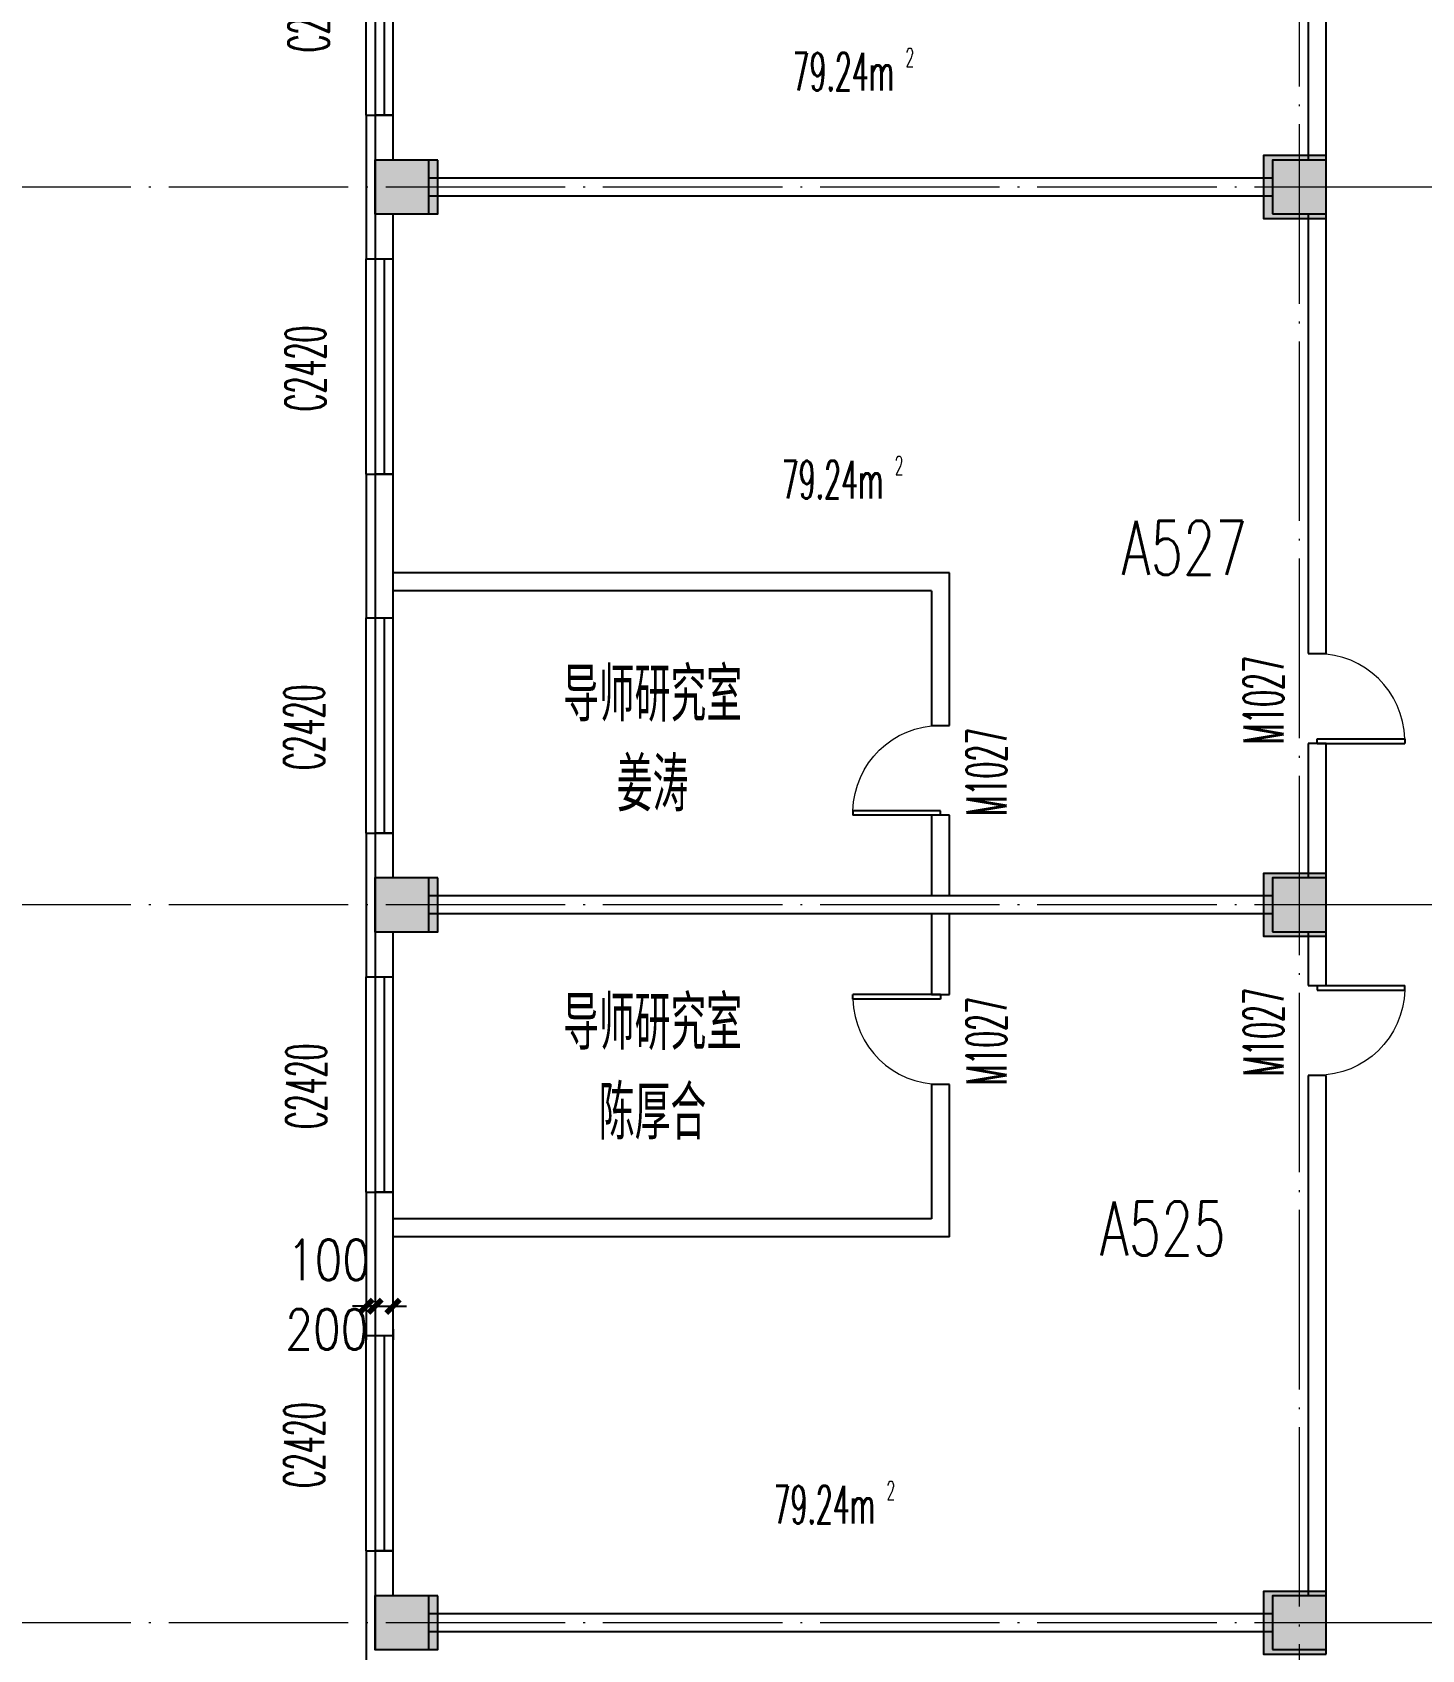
# Model space of a CAD drawing. Extents: x 1417642 to 3570900, y 124798 to 1191112.
# Drawn here: x 1439684 to 1455166, y 184533 to 202557 of the extents above; entities that cross this region are included whole.
import ezdxf

# ---------------------------------------------------------------- set-up
doc = ezdxf.new("R2010")
doc.units = 0
doc.header["$LTSCALE"] = 1000
doc.header["$MEASUREMENT"] = 0
doc.linetypes.add('DOTE', pattern=[2.42, 2, -0.2, 0.02, -0.2])
doc.layers.get('0').update_dxf_attribs({"linetype": 'CONTINUOUS'})
doc.layers.get('Defpoints').update_dxf_attribs({"linetype": 'CONTINUOUS'})
for name, color, linetype in [('colu', 2, 'CONTINUOUS'), ('COLUMN', 9, 'CONTINUOUS'), ('DOTE', 1, 'DOTE'), ('PUB_DIM', 3, 'CONTINUOUS'), ('PUB_HATCH', 8, 'CONTINUOUS'), ('PUB_TEXT', 40, 'CONTINUOUS'), ('SPACE', 7, 'CONTINUOUS'), ('SURFACE', 6, 'CONTINUOUS'), ('tiaozheng', 20, 'CONTINUOUS'), ('WALL', 4, 'CONTINUOUS'), ('WALL-MOVE', 6, 'CONTINUOUS'), ('WINDOW', 2, 'CONTINUOUS'), ('WINDOW_TEXT', 7, 'CONTINUOUS'), ('填充', 252, 'CONTINUOUS'), ('柱填充', 8, 'CONTINUOUS')]:
    doc.layers.add(name, color=color, linetype=linetype)
doc.styles.add('_TCH_SPACE', font='ROMANS', dxfattribs={"width": 0.7, "height": 5, "bigfont": 'Z'})
doc.styles.add('_TCH_WINDOW', font='ROMANS.shx', dxfattribs={"width": 0.7, "height": 400, "bigfont": 'Z.shx'})
doc.styles.add('DIM_FONT', font='SIMPLEX.shx', dxfattribs={"width": 0.8})
doc.styles.add('Z', font='ROMANS', dxfattribs={"width": 0.7, "bigfont": 'Z'})
doc.dimstyles.new('DIMN150', dxfattribs={"dimscale": 1.5, "dimtxt": 300, "dimasz": 100, "dimexe": 250, "dimexo": 300, "dimgap": 150, "dimtad": 1, "dimdec": 0, "dimzin": 0, "dimdsep": 46, "dimtxsty": 'DIM_FONT', "dimblk": 'ARCHTICK', "dimcen": 0.09, "dimdle": 1.5, "dimclrt": 7, "dimazin": 2, "dimtfac": 1, "dimtdec": 0, "dimtix": 1, "dimtmove": 2, "dimatfit": 3, "dimldrblk": 'ARCHTICK', "dimfxl": 1, "dimtolj": 1, "dimtzin": 0, "dimarcsym": 0})

# ---------------------------------------------------------------- blocks, each defined once
blk = doc.blocks.new('896')
at = {"layer": '柱填充'}
h = blk.add_hatch(color=256, dxfattribs=at)
h.paths.add_polyline_path([(1580873, 568265), (1580873, 568965), (1580273, 568965), (1580273, 568265)])
h.paths.add_polyline_path([(1572873, 568265), (1572873, 568965), (1572273, 568965), (1572273, 568265)])
h.paths.add_polyline_path([(1564873, 568265), (1564873, 568965), (1564273, 568965), (1564273, 568265)])
h.paths.add_polyline_path([(1556873, 568265), (1556873, 568965), (1556273, 568965), (1556273, 568265)])
h.paths.add_polyline_path([(1546873, 568265), (1546873, 568965), (1546273, 568965), (1546273, 568265)])
h.paths.add_polyline_path([(1536873, 568265), (1536873, 568965), (1536273, 568965), (1536273, 568265)])
h.paths.add_polyline_path([(1533273, 568265), (1533273, 568965), (1532673, 568965), (1532673, 568265)])
h.paths.add_polyline_path([(1523273, 568365), (1523273, 568965), (1522673, 568965), (1522673, 568365)])
h.paths.add_polyline_path([(1590123, 558965), (1589423, 558965), (1589423, 558365), (1590123, 558365)])
h.paths.add_polyline_path([(1580923, 558365), (1580923, 559065), (1580223, 559065), (1580223, 558365)])
h.paths.add_polyline_path([(1572923, 558365), (1572923, 559065), (1572223, 559065), (1572223, 558365)])
h.paths.add_polyline_path([(1564923, 558365), (1564923, 559065), (1564223, 559065), (1564223, 558365)])
h.paths.add_polyline_path([(1556923, 558365), (1556923, 559065), (1556223, 559065), (1556223, 558365)])
h.paths.add_polyline_path([(1546923, 558365), (1546923, 559065), (1546223, 559065), (1546223, 558365)])
h.paths.add_polyline_path([(1536873, 558365), (1536873, 558965), (1536273, 558965), (1536273, 558365)])
h.paths.add_polyline_path([(1533273, 558365), (1533273, 558965), (1532673, 558965), (1532673, 558365)])
h.paths.add_polyline_path([(1523372, 558965), (1522672, 558965), (1522672, 558365), (1523372, 558365)])
h.paths.add_polyline_path([(1590123, 554765), (1590123, 555365), (1589523, 555365), (1589523, 554765)])
h.paths.add_polyline_path([(1580873, 554765), (1580873, 555365), (1580273, 555365), (1580273, 554765)])
h.paths.add_polyline_path([(1572873, 554765), (1572873, 555365), (1572273, 555365), (1572273, 554765)])
h.paths.add_polyline_path([(1564873, 554765), (1564873, 555365), (1564273, 555365), (1564273, 554765)])
h.paths.add_polyline_path([(1556873, 554765), (1556873, 555365), (1556273, 555365), (1556273, 554765)])
h.paths.add_polyline_path([(1546873, 554765), (1546873, 555365), (1546273, 555365), (1546273, 554765)])
h.paths.add_polyline_path([(1536873, 554765), (1536873, 555365), (1536273, 555365), (1536273, 554765)])
h.paths.add_polyline_path([(1533273, 554765), (1533273, 555365), (1532673, 555365), (1532673, 554765)])
h.paths.add_polyline_path([(1523372, 555365), (1522672, 555365), (1522672, 554765), (1523372, 554765)])
h.paths.add_polyline_path([(1590123, 546765), (1590123, 547365), (1589523, 547365), (1589523, 546765)])
h.paths.add_polyline_path([(1580873, 546765), (1580873, 547365), (1580273, 547365), (1580273, 546765)])
h.paths.add_polyline_path([(1572873, 546765), (1572873, 547365), (1572273, 547365), (1572273, 546765)])
h.paths.add_polyline_path([(1564873, 546765), (1564873, 547365), (1564273, 547365), (1564273, 546765)])
h.paths.add_polyline_path([(1556873, 546765), (1556873, 547365), (1556273, 547365), (1556273, 546765)])
h.paths.add_polyline_path([(1546873, 546715), (1546873, 547415), (1546173, 547415), (1546173, 546715)])
h.paths.add_polyline_path([(1536973, 546715), (1536973, 547415), (1536273, 547415), (1536273, 546715)])
h.paths.add_polyline_path([(1533273, 546715), (1533273, 547415), (1532573, 547415), (1532573, 546715)])
h.paths.add_polyline_path([(1523372, 547365), (1522672, 547365), (1522672, 546765), (1523372, 546765)])
h.paths.add_polyline_path([(1546873, 539365), (1546173, 539365), (1546173, 538765), (1546873, 538765)])
h.paths.add_polyline_path([(1536973, 538715), (1536973, 539415), (1536273, 539415), (1536273, 538715)])
h.paths.add_polyline_path([(1533273, 538715), (1533273, 539415), (1532573, 539415), (1532573, 538715)])
h.paths.add_polyline_path([(1523372, 539365), (1522672, 539365), (1522672, 538765), (1523372, 538765)])
h.paths.add_polyline_path([(1546873, 531365), (1546173, 531365), (1546173, 530765), (1546873, 530765)])
h.paths.add_polyline_path([(1536973, 530715), (1536973, 531415), (1536273, 531415), (1536273, 530715)])
h.paths.add_polyline_path([(1533273, 530715), (1533273, 531415), (1532573, 531415), (1532573, 530715)])
h.paths.add_polyline_path([(1523372, 531365), (1522672, 531365), (1522672, 530765), (1523372, 530765)])
h.paths.add_polyline_path([(1546873, 523365), (1546173, 523365), (1546173, 522765), (1546873, 522765)])
h.paths.add_polyline_path([(1536973, 522715), (1536973, 523415), (1536273, 523415), (1536273, 522715)])
h.paths.add_polyline_path([(1533273, 522715), (1533273, 523415), (1532573, 523415), (1532573, 522715)])
h.paths.add_polyline_path([(1523372, 523365), (1522672, 523365), (1522672, 522765), (1523372, 522765)])
h.paths.add_polyline_path([(1546873, 515365), (1546173, 515365), (1546173, 514765), (1546873, 514765)])
h.paths.add_polyline_path([(1536973, 514715), (1536973, 515415), (1536273, 515415), (1536273, 514715)])
h.paths.add_polyline_path([(1533273, 514715), (1533273, 515415), (1532573, 515415), (1532573, 514715)])
h.paths.add_polyline_path([(1523372, 515365), (1522672, 515365), (1522672, 514765), (1523372, 514765)])
h.paths.add_polyline_path([(1546873, 507365), (1546173, 507365), (1546173, 506765), (1546873, 506765)])
h.paths.add_polyline_path([(1536973, 506715), (1536973, 507415), (1536273, 507415), (1536273, 506715)])
h.paths.add_polyline_path([(1533273, 506715), (1533273, 507415), (1532573, 507415), (1532573, 506715)])
h.paths.add_polyline_path([(1523372, 507365), (1522672, 507365), (1522672, 506765), (1523372, 506765)])
h.paths.add_polyline_path([(1546873, 499365), (1546173, 499365), (1546173, 498765), (1546873, 498765)])
h.paths.add_polyline_path([(1536973, 498715), (1536973, 499415), (1536273, 499415), (1536273, 498715)])
h.paths.add_polyline_path([(1533273, 498715), (1533273, 499415), (1532573, 499415), (1532573, 498715)])
h.paths.add_polyline_path([(1523372, 499365), (1522672, 499365), (1522672, 498765), (1523372, 498765)])
h.paths.add_polyline_path([(1546873, 490765), (1546873, 491365), (1546273, 491365), (1546273, 490765)])
h.paths.add_polyline_path([(1536873, 490765), (1536873, 491365), (1536273, 491365), (1536273, 490765)])
h.paths.add_polyline_path([(1533273, 490765), (1533273, 491365), (1532673, 491365), (1532673, 490765)])
h.paths.add_polyline_path([(1523273, 490765), (1523273, 491365), (1522673, 491365), (1522673, 490765)])
at = {"layer": 'colu'}
for points in [[(1523372, 531365), (1522672, 531365), (1522672, 530765), (1523372, 530765)], [(1533273, 530715), (1533273, 531415), (1532573, 531415), (1532573, 530715)], [(1523372, 523365), (1522672, 523365), (1522672, 522765), (1523372, 522765)], [(1533273, 522715), (1533273, 523415), (1532573, 523415), (1532573, 522715)], [(1523372, 515365), (1522672, 515365), (1522672, 514765), (1523372, 514765)], [(1533273, 514715), (1533273, 515415), (1532573, 515415), (1532573, 514715)]]:
    blk.add_lwpolyline(points, close=True, dxfattribs=at)
blk = doc.blocks.new('_ArchTick')
at = {"color": 0, "linetype": 'ByBlock', "const_width": 0.4}
blk.add_lwpolyline([(-0.5, -0.5), (0.5, 0.5)], dxfattribs=at)
blk = doc.blocks.new('*D59')
at = {"layer": 'Defpoints', "color": 0}
for p in [(1443503, 188555), (1443703, 188555), (1443703, 188360)]:
    blk.add_point(p, dxfattribs=at)
at = {"layer": 'PUB_DIM', "color": 0, "lineweight": -2}
for p, q in [((1443503, 188360), (1443353, 188360)), ((1443503, 188360), (1443703, 188360)), ((1443703, 188360), (1443853, 188360)), ((1443503, 188105), (1443503, 187985)), ((1443703, 188105), (1443703, 187985))]:
    blk.add_line(p, q, dxfattribs=at)
at = {"layer": 'PUB_DIM', "color": 0, "lineweight": -2, "xscale": 150, "yscale": 150, "zscale": 150}
blk.add_blockref('_ArchTick', (1443503, 188360), dxfattribs=at)
at = {"layer": 'PUB_DIM', "color": 0, "lineweight": -2, "xscale": 150, "yscale": 150, "zscale": 150, "rotation": 180}
blk.add_blockref('_ArchTick', (1443703, 188360), dxfattribs=at)
at = {"layer": 'PUB_DIM', "color": 7, "insert": (1442965, 188102), "char_height": 450, "attachment_point": 5, "style": 'DIM_FONT'}
blk.add_mtext('\\A1;200', dxfattribs=at)
blk = doc.blocks.new('*D60')
at = {"layer": 'Defpoints', "color": 0}
for p in [(1443403, 188555), (1443503, 188555), (1443503, 188360)]:
    blk.add_point(p, dxfattribs=at)
at = {"layer": 'PUB_DIM', "color": 0, "lineweight": -2}
for p, q in [((1443403, 188360), (1443253, 188360)), ((1443403, 188360), (1443503, 188360)), ((1443503, 188360), (1443653, 188360)), ((1443403, 188105), (1443403, 187985)), ((1443503, 188105), (1443503, 187985))]:
    blk.add_line(p, q, dxfattribs=at)
at = {"layer": 'PUB_DIM', "color": 0, "lineweight": -2, "xscale": 150, "yscale": 150, "zscale": 150}
blk.add_blockref('_ArchTick', (1443403, 188360), dxfattribs=at)
at = {"layer": 'PUB_DIM', "color": 0, "lineweight": -2, "xscale": 150, "yscale": 150, "zscale": 150, "rotation": 180}
blk.add_blockref('_ArchTick', (1443503, 188360), dxfattribs=at)
at = {"layer": 'PUB_DIM', "color": 7, "insert": (1442985, 188877), "char_height": 450, "attachment_point": 5, "style": 'DIM_FONT'}
blk.add_mtext('\\A1;100', dxfattribs=at)
blk = doc.blocks.new('_FZH')
blk.add_lwpolyline([(-0.5, -0.5), (0.5, -0.5), (0.5, 0.5), (-0.5, 0.5)], close=True)
at = {"layer": 'PUB_HATCH'}
blk.add_solid([(-0.5, -0.5), (0.5, -0.5), (-0.5, 0.5), (0.5, 0.5)], dxfattribs=at)
blk = doc.blocks.new('$TCHSYS$WIN2D')
for p, q in [((-0.5, 0.5), (0.5, 0.5)), ((-0.5, 0.5), (-0.5, -0.5)), ((0.5, 0.5), (0.5, -0.5)), ((0.5, 0.1667), (-0.5, 0.1667)), ((0.5, -0.1667), (-0.5, -0.1667)), ((-0.5, -0.5), (0.5, -0.5))]:
    blk.add_line(p, q)
blk = doc.blocks.new('$DorLib2D$00000001')
for p, q in [((0.45, 0.975), (0.5, 0.975)), ((0.45, 0), (0.45, 0.975)), ((0.5, 0), (0.5, 0.975)), ((0.5, 0), (0.45, 0))]:
    blk.add_line(p, q)
at = {"lineweight": 13}
blk.add_arc((0.475, 0), 0.975, 91.4693, 180, dxfattribs=at)

msp = doc.modelspace()

# ---------------------------------------------------------------- linework, layer by layer
at = {"layer": 'DOTE', "lineweight": 0}
for points in [[(1453803.1, 242672.6), (1453803.1, 132632.2)], [(1467403.1, 200832.7), (1432076.7, 200832.7)], [(1467403.1, 192832.7), (1432076.7, 192832.7)], [(1467403.1, 184832.7), (1432076.7, 184832.7)]]:
    msp.add_lwpolyline(points, dxfattribs=at)
at = {"layer": 'SURFACE'}
for p, q in [((1443403.1, 201632.7), (1443503.1, 201632.7)), ((1443403.1, 201632.7), (1443403.1, 200832.7)), ((1443403.1, 201032.7), (1443403.1, 200032.7)), ((1443403.1, 200032.7), (1443503.1, 200032.7)), ((1443403.1, 197632.7), (1443503.1, 197632.7)), ((1443403.1, 197632.7), (1443403.1, 196432.7)), ((1443403.1, 196432.7), (1443403.1, 196032.7)), ((1443403.1, 196032.7), (1443503.1, 196032.7)), ((1443403.1, 193632.7), (1443503.1, 193632.7)), ((1443403.1, 193632.7), (1443403.1, 192832.7)), ((1443403.1, 192832.7), (1443403.1, 192032.7)), ((1443403.1, 192032.7), (1443503.1, 192032.7)), ((1443403.1, 189632.7), (1443503.1, 189632.7)), ((1443403.1, 189632.7), (1443403.1, 189232.7)), ((1443403.1, 189232.7), (1443403.1, 188032.7)), ((1443403.1, 188032.7), (1443503.1, 188032.7)), ((1443403.1, 185632.7), (1443503.1, 185632.7)), ((1443403.1, 185632.7), (1443403.1, 184832.7)), ((1443403.1, 184832.7), (1443403.1, 184032.7))]:
    msp.add_line(p, q, dxfattribs=at)
at = {"layer": 'WALL'}
for p, q in [((1453903.1, 206932.7), (1453903.1, 201132.7)), ((1454103.1, 201132.7), (1454103.1, 206932.7)), ((1443703.1, 201632.7), (1443503.1, 201632.7)), ((1443503.1, 201632.7), (1443503.1, 201132.7)), ((1443703.1, 201132.7), (1443703.1, 201632.7)), ((1453503.1, 200932.7), (1444103.1, 200932.7)), ((1453503.1, 200732.7), (1444103.1, 200732.7)), ((1443503.1, 200532.7), (1443503.1, 200032.7)), ((1443703.1, 200032.7), (1443703.1, 200532.7)), ((1453903.1, 200532.7), (1453903.1, 195632.7)), ((1454103.1, 195632.7), (1454103.1, 200532.7)), ((1443503.1, 200032.7), (1443703.1, 200032.7)), ((1443703.1, 197632.7), (1443503.1, 197632.7)), ((1443503.1, 197632.7), (1443503.1, 196432.7)), ((1443703.1, 196432.7), (1443703.1, 197632.7)), ((1443503.1, 196432.7), (1443503.1, 196032.7)), ((1443703.1, 196032.7), (1443703.1, 196432.7)), ((1443503.1, 196032.7), (1443703.1, 196032.7)), ((1453903.1, 195632.7), (1454103.1, 195632.7)), ((1454103.1, 194632.7), (1453903.1, 194632.7)), ((1453903.1, 194632.7), (1453903.1, 193132.7)), ((1454103.1, 193132.7), (1454103.1, 194632.7)), ((1443703.1, 193632.7), (1443503.1, 193632.7)), ((1443503.1, 193632.7), (1443503.1, 193132.7)), ((1443703.1, 193132.7), (1443703.1, 193632.7)), ((1449803.1, 192932.7), (1444103.1, 192932.7)), ((1453503.1, 192932.7), (1449803.1, 192932.7)), ((1449803.1, 192732.7), (1444103.1, 192732.7)), ((1453503.1, 192732.7), (1449803.1, 192732.7)), ((1443503.1, 192532.7), (1443503.1, 192032.7)), ((1443703.1, 192032.7), (1443703.1, 192532.7)), ((1453903.1, 192532.7), (1453903.1, 191932.7)), ((1454103.1, 191932.7), (1454103.1, 192532.7)), ((1443503.1, 192032.7), (1443703.1, 192032.7)), ((1453903.1, 191932.7), (1454103.1, 191932.7)), ((1454103.1, 190932.7), (1453903.1, 190932.7)), ((1453903.1, 190932.7), (1453903.1, 185132.7)), ((1454103.1, 185132.7), (1454103.1, 190932.7)), ((1443703.1, 189632.7), (1443503.1, 189632.7)), ((1443503.1, 189632.7), (1443503.1, 189232.7)), ((1443703.1, 189232.7), (1443703.1, 189632.7)), ((1443503.1, 189232.7), (1443503.1, 188032.7)), ((1443703.1, 188032.7), (1443703.1, 189232.7)), ((1443503.1, 188032.7), (1443703.1, 188032.7)), ((1443703.1, 185632.7), (1443503.1, 185632.7)), ((1443503.1, 185632.7), (1443503.1, 185132.7)), ((1443703.1, 185132.7), (1443703.1, 185632.7)), ((1453503.1, 184932.7), (1444103.1, 184932.7)), ((1453503.1, 184732.7), (1444103.1, 184732.7))]:
    msp.add_line(p, q, dxfattribs=at)
at = {"layer": 'WALL-MOVE'}
for p, q in [((1449903.1, 196532.7), (1443703.1, 196532.7)), ((1449903.1, 194832.7), (1449903.1, 196532.7)), ((1449703.1, 196332.7), (1443703.1, 196332.7)), ((1449703.1, 196332.7), (1449703.1, 194832.7)), ((1449703.1, 194832.7), (1449903.1, 194832.7)), ((1449903.1, 193832.7), (1449703.1, 193832.7)), ((1449703.1, 193832.7), (1449703.1, 192932.7)), ((1449903.1, 192932.7), (1449903.1, 193832.7)), ((1449703.1, 192732.7), (1449703.1, 191832.7)), ((1449903.1, 191832.7), (1449903.1, 192732.7)), ((1449703.1, 191832.7), (1449903.1, 191832.7)), ((1449903.1, 190832.7), (1449703.1, 190832.7)), ((1449703.1, 190832.7), (1449703.1, 189332.7)), ((1449903.1, 189132.7), (1449903.1, 190832.7)), ((1449703.1, 189332.7), (1443703.1, 189332.7)), ((1449903.1, 189132.7), (1443703.1, 189132.7))]:
    msp.add_line(p, q, dxfattribs=at)

# ---------------------------------------------------------------- block references
at = {"layer": 'COLUMN', "lineweight": 0, "xscale": 600, "yscale": 600, "zscale": 600}
for p in [(1443803.1, 200832.7), (1453803.1, 200832.7), (1443803.1, 192832.7), (1453803.1, 192832.7), (1443803.1, 184832.7), (1453803.1, 184832.7)]:
    msp.add_blockref('_FZH', p, dxfattribs=at)
at = {"layer": 'tiaozheng'}
msp.add_blockref('896', (-79169.7, -330232.4), dxfattribs=at)
at = {"layer": 'WINDOW', "color": 2}
ref = msp.add_blockref('$TCHSYS$WIN2D', (1443553.1, 202832.7), dxfattribs=dict(at, xscale=-2400, yscale=-300, zscale=-2400, rotation=270.0000000000031))
ref.add_attrib('A', 'C2420', (1442986.2, 202334), dxfattribs={"layer": 'WINDOW_TEXT', "color": 2, "height": 446.25, "rotation": 90, "style": '_TCH_WINDOW', "width": 0.494118})
ref = msp.add_blockref('$TCHSYS$WIN2D', (1443553.1, 198832.7), dxfattribs=dict(at, xscale=-2400, yscale=-300, zscale=-2400, rotation=270))
ref.add_attrib('A', 'C2420', (1442949.8, 198334), dxfattribs={"layer": 'WINDOW_TEXT', "color": 2, "height": 446.25, "rotation": 90, "style": '_TCH_WINDOW', "width": 0.494118})
ref = msp.add_blockref('$TCHSYS$WIN2D', (1443553.1, 194832.7), dxfattribs=dict(at, xscale=-2400, yscale=-300, zscale=-2400, rotation=270))
ref.add_attrib('A', 'C2420', (1442935.7, 194334), dxfattribs={"layer": 'WINDOW_TEXT', "color": 2, "height": 446.25, "rotation": 90, "style": '_TCH_WINDOW', "width": 0.494118})
at = {"layer": 'WINDOW', "lineweight": 0}
ref = msp.add_blockref('$DorLib2D$00000001', (1454003.1, 195132.7), dxfattribs=dict(at, xscale=-1000, yscale=-1000, zscale=-1000, rotation=90))
ref.add_attrib('A', 'M1027', (1453627.3, 194623.5), dxfattribs={"layer": 'WINDOW_TEXT', "lineweight": 0, "height": 446.25, "rotation": 90, "style": '_TCH_WINDOW', "width": 0.494118})
ref = msp.add_blockref('$DorLib2D$00000001', (1449803.1, 194332.7), dxfattribs=dict(at, xscale=-1000, yscale=1000, zscale=-1000, rotation=90))
ref.add_attrib('A', 'M1027', (1450538.7, 193823.5), dxfattribs={"layer": 'WINDOW_TEXT', "lineweight": 0, "height": 446.25, "rotation": 90, "style": '_TCH_WINDOW', "width": 0.494118})
at = {"layer": 'WINDOW', "color": 2}
ref = msp.add_blockref('$TCHSYS$WIN2D', (1443553.1, 190832.7), dxfattribs=dict(at, xscale=-2400, yscale=-300, zscale=-2400, rotation=270))
ref.add_attrib('A', 'C2420', (1442959.1, 190334), dxfattribs={"layer": 'WINDOW_TEXT', "color": 2, "height": 446.25, "rotation": 90, "style": '_TCH_WINDOW', "width": 0.494118})
at = {"layer": 'WINDOW', "lineweight": 0}
ref = msp.add_blockref('$DorLib2D$00000001', (1449803.1, 191332.7), dxfattribs=dict(at, xscale=-1000, yscale=-1000, zscale=-1000, rotation=270))
ref.add_attrib('A', 'M1027', (1450538.7, 190823.5), dxfattribs={"layer": 'WINDOW_TEXT', "lineweight": 0, "height": 446.25, "rotation": 90, "style": '_TCH_WINDOW', "width": 0.494118})
ref = msp.add_blockref('$DorLib2D$00000001', (1454003.1, 191432.7), dxfattribs=dict(at, xscale=1000, yscale=-1000, zscale=1000, rotation=90))
ref.add_attrib('A', 'M1027', (1453627.3, 190923.5), dxfattribs={"layer": 'WINDOW_TEXT', "lineweight": 0, "height": 446.25, "rotation": 90, "style": '_TCH_WINDOW', "width": 0.494118})
at = {"layer": 'WINDOW', "color": 2}
ref = msp.add_blockref('$TCHSYS$WIN2D', (1443553.1, 186832.7), dxfattribs=dict(at, xscale=-2400, yscale=-300, zscale=-2400, rotation=270))
ref.add_attrib('A', 'C2420', (1442936, 186334), dxfattribs={"layer": 'WINDOW_TEXT', "color": 2, "height": 446.25, "rotation": 90, "style": '_TCH_WINDOW', "width": 0.494118})

# ---------------------------------------------------------------- texts
at = {"layer": 'PUB_TEXT', "color": 1, "lineweight": 60, "style": 'Z', "width": 0.7}
for s, p in [('A527', (1451821.4, 196511.2)), ('A525', (1451578.7, 188926.7))]:
    msp.add_text(s, height=600, dxfattribs=at).set_placement(p)
at = {"layer": 'SPACE', "style": '_TCH_SPACE', "width": 0.525}
for s, height, p in [('79.24m', 420, (1448155.4, 201908.5)), ('2', 210, (1449415.4, 202171)), ('79.24m', 420, (1448035.5, 197361.6)), ('2', 210, (1449295.5, 197624.1)), ('2', 210, (1449203.6, 186200.7)), ('79.24m', 420, (1447943.6, 185938.2))]:
    msp.add_text(s, height=height, dxfattribs=at).set_placement(p)
at = {"layer": '填充', "char_height": 600, "width": 2747.49, "attachment_point": 2, "style": '_TCH_WINDOW'}
for s, insert in [('{\\C3;导师研究室\\P姜涛}', (1446595.4, 195475.5)), ('{\\C3;导师研究室\\P陈厚合}', (1446595.4, 191816.7))]:
    msp.add_mtext(s, dxfattribs=dict(at, insert=insert))

# ---------------------------------------------------------------- dimensions: what is measured, and where the dimension line sits
at = {"layer": 'PUB_DIM'}
for base, p1, p2, picture, middle in [((1443503.1, 188359.8), (1443403.1, 188555.3), (1443503.1, 188555.3), '*D60', (1442985.3, 188877.3)), ((1443703.1, 188359.8), (1443503.1, 188555.3), (1443703.1, 188555.3), '*D59', (1442964.8, 188102))]:
    dim = msp.add_linear_dim(base=base, p1=p1, p2=p2, angle=360, dimstyle='DIMN150', dxfattribs=at)
    dim.commit()
    dim.dimension.update_dxf_attribs({"geometry": picture, "text_midpoint": middle, "dimtype": 129})

doc.saveas('drawing.dxf')
